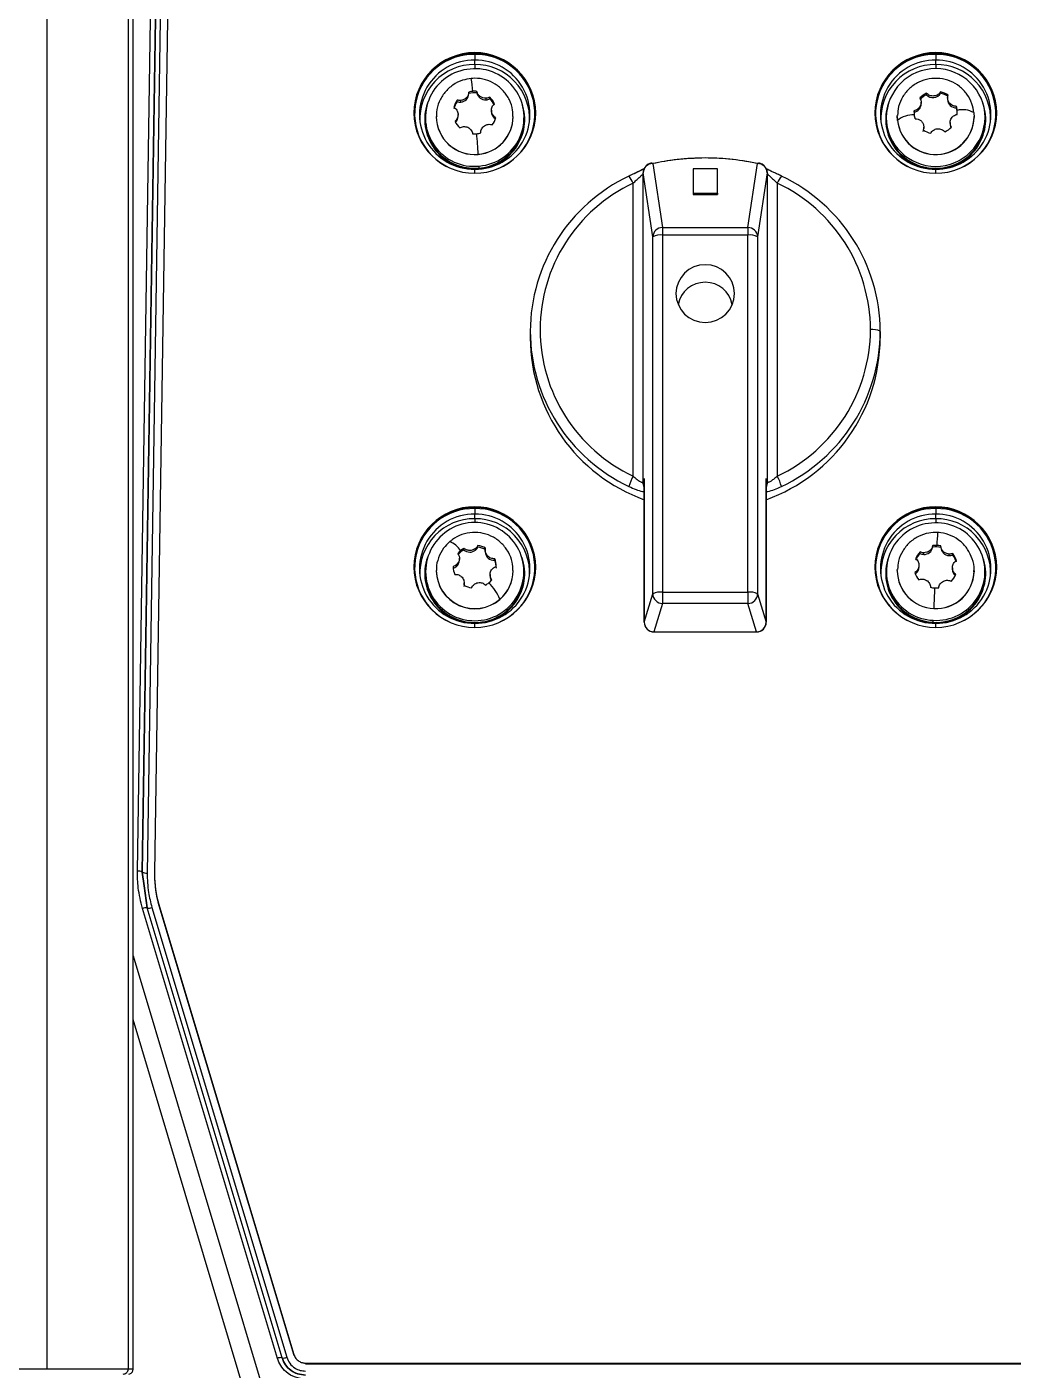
# Model space of a CAD drawing. Header units: millimetres. Extents: x -356 to 237, y 0 to 365.
# Drawn here: x 144.5 to 148.54, y 24.63 to 30.13 of the extents above; entities that cross this region are included whole.
import ezdxf

# ---------------------------------------------------------------- set-up
doc = ezdxf.new("R2010")
doc.units = ezdxf.units.MM

msp = doc.modelspace()

# ---------------------------------------------------------------- linework, layer by layer
at = {"color": 7, "linetype": 'Continuous', "lineweight": 25}
for p, q in [((144.5785, 31.973), (144.5785, 24.633)), ((144.9122, 31.973), (144.9122, 24.633)), ((144.9323, 24.633), (144.9323, 31.973)), ((144.95, 26.6741), (145.0293, 31.8143)), ((145.0493, 31.8106), (144.97, 26.6704)), ((144.97, 26.6703), (145.0493, 31.8104)), ((145.0693, 31.8067), (144.99, 26.6666)), ((145.0993, 31.8095), (145.02, 26.6693)), ((146.3333, 30.0216), (146.3333, 29.9985)), ((148.2233, 30.0216), (148.2233, 29.9985)), ((146.3333, 29.9802), (146.3333, 29.9985)), ((146.3333, 29.9802), (146.3333, 29.9627)), ((148.2233, 29.9802), (148.2233, 29.9985)), ((148.2233, 29.9802), (148.2233, 29.9627)), ((146.3087, 29.8612), (146.3087, 29.8673)), ((146.342, 29.8642), (146.342, 29.8703)), ((146.3801, 29.8357), (146.3801, 29.8423)), ((146.3947, 29.8403), (146.3947, 29.8463)), ((148.1859, 29.8565), (148.1859, 29.8626)), ((148.2436, 29.8623), (148.2436, 29.8684)), ((148.2722, 29.8442), (148.2722, 29.8374)), ((146.2613, 29.8283), (146.2613, 29.8343)), ((146.2765, 29.8264), (146.2765, 29.833)), ((146.4014, 29.7935), (146.4014, 29.7867)), ((148.135, 29.7851), (148.135, 29.7911)), ((148.1638, 29.8193), (148.1638, 29.8261)), ((148.3081, 29.8026), (148.3081, 29.8086)), ((148.3114, 29.7863), (148.3114, 29.7924)), ((146.1305, 29.7631), (146.1305, 29.7549)), ((146.1758, 29.7672), (146.1758, 29.7665)), ((146.2651, 29.7681), (146.2651, 29.7749)), ((146.4907, 29.7665), (146.4907, 29.7672)), ((146.536, 29.7549), (146.536, 29.7631)), ((148.0205, 29.7631), (148.0205, 29.7549)), ((148.0216, 29.7345), (148.0205, 29.7549)), ((148.0216, 29.7345), (148.0216, 29.7427)), ((148.0666, 29.7513), (148.0658, 29.771)), ((148.0658, 29.7672), (148.0658, 29.7665)), ((148.0658, 29.7665), (148.0666, 29.7507)), ((148.0666, 29.7513), (148.0666, 29.7507)), ((148.2828, 29.7423), (148.2828, 29.7355)), ((148.3799, 29.783), (148.3807, 29.7633)), ((148.3808, 29.7665), (148.3808, 29.7672)), ((148.426, 29.7549), (148.426, 29.7631)), ((148.1744, 29.7174), (148.1744, 29.724)), ((146.3476, 29.6127), (146.3476, 29.612)), ((147.0638, 29.5743), (147.1033, 29.3121)), ((147.2783, 29.5972), (147.2783, 29.5992)), ((147.4533, 29.3121), (147.4928, 29.5743)), ((146.3333, 29.5513), (146.3333, 29.5526)), ((146.3333, 29.535), (146.3333, 29.5516)), ((146.3517, 29.556), (146.3517, 29.5642)), ((147.0228, 29.5328), (147.0228, 28.2677)), ((147.0633, 29.2744), (147.0238, 29.5366)), ((147.3283, 29.5522), (147.2283, 29.5522)), ((147.2283, 29.5522), (147.2283, 29.4524)), ((147.3283, 29.4524), (147.3283, 29.5522)), ((147.5327, 29.5366), (147.4932, 29.2744)), ((147.5338, 28.2677), (147.5338, 29.5328)), ((148.2233, 29.5513), (148.2233, 29.5526)), ((148.2233, 29.535), (148.2233, 29.5516)), ((146.9828, 28.2933), (146.9828, 29.4941)), ((147.5737, 29.4941), (147.5737, 28.2933)), ((147.2283, 29.4524), (147.2283, 29.4476)), ((147.2283, 29.4524), (147.3283, 29.4524)), ((147.2283, 29.4476), (147.3283, 29.4476)), ((147.3283, 29.4524), (147.3283, 29.4476)), ((147.1033, 29.3121), (147.4533, 29.3121)), ((147.1033, 29.3121), (147.1033, 29.281)), ((147.4533, 29.3121), (147.4533, 29.281)), ((147.0633, 27.8111), (147.0633, 29.2744)), ((147.1033, 29.281), (147.1033, 27.8177)), ((147.4533, 29.281), (147.1033, 29.281)), ((147.4533, 27.8177), (147.4533, 29.281)), ((147.4932, 29.2744), (147.4932, 27.8111)), ((146.5608, 28.8867), (146.5608, 28.8589)), ((147.9958, 28.8867), (147.9958, 28.8589)), ((147.0282, 28.284), (147.0282, 27.6947)), ((147.0282, 27.6944), (147.0282, 28.2817)), ((147.5283, 27.6947), (147.5283, 28.284)), ((147.5284, 28.2817), (147.5284, 27.6944)), ((146.3333, 28.1603), (146.3333, 28.1372)), ((146.3333, 28.1189), (146.3333, 28.1372)), ((148.2233, 28.1603), (148.2233, 28.1372)), ((148.2233, 28.1189), (148.2233, 28.1372)), ((146.3333, 28.1189), (146.3333, 28.1015)), ((148.2233, 28.1189), (148.2233, 28.1015)), ((146.2889, 27.9917), (146.2889, 27.9977)), ((146.3368, 27.9904), (146.3368, 27.997)), ((146.3459, 28.0025), (146.3459, 28.0085)), ((146.3765, 27.99), (146.3765, 27.9832)), ((148.1593, 27.9765), (148.1593, 27.9825)), ((148.174, 27.9725), (148.174, 27.9791)), ((148.2109, 28.0025), (148.2109, 28.0086)), ((148.2443, 28.0009), (148.2443, 28.0069)), ((148.2779, 27.9674), (148.2779, 27.974)), ((148.293, 27.9699), (148.293, 27.9759)), ((146.2582, 27.9233), (146.2582, 27.9299)), ((146.2704, 27.9496), (146.2704, 27.9564)), ((146.4155, 27.9485), (146.4155, 27.9546)), ((148.1548, 27.9212), (148.1548, 27.928)), ((148.2917, 27.9178), (148.2917, 27.911)), ((146.1305, 27.9018), (146.1305, 27.8936)), ((146.1758, 27.9059), (146.1758, 27.9052)), ((146.3962, 27.8894), (146.3962, 27.8827)), ((146.4907, 27.9052), (146.4907, 27.9059)), ((146.536, 27.8936), (146.536, 27.9018)), ((148.0205, 27.9018), (148.0205, 27.8936)), ((148.0658, 27.9059), (148.0659, 27.9109)), ((148.0658, 27.9059), (148.0658, 27.9052)), ((148.3808, 27.9059), (148.3807, 27.9008)), ((148.3808, 27.9052), (148.3808, 27.9059)), ((148.426, 27.8936), (148.426, 27.9018)), ((146.2901, 27.849), (146.2901, 27.8558)), ((147.0282, 27.6947), (147.0633, 27.8111)), ((147.1033, 27.8177), (147.4533, 27.8177)), ((147.1033, 27.8177), (147.1033, 27.7713)), ((147.4533, 27.8177), (147.4533, 27.7713)), ((147.4932, 27.8111), (147.5283, 27.6947)), ((146.4364, 27.7887), (146.4364, 27.788)), ((146.4661, 27.7427), (146.4661, 27.7509)), ((147.1033, 27.7713), (147.0682, 27.655)), ((147.4533, 27.7713), (147.1033, 27.7713)), ((147.4884, 27.655), (147.4533, 27.7713)), ((148.2154, 27.751), (148.2154, 27.7503)), ((148.2132, 27.6941), (148.2132, 27.7023)), ((146.3333, 27.69), (146.3333, 27.6913)), ((146.3333, 27.6738), (146.3333, 27.6903)), ((147.0682, 27.655), (147.4884, 27.655)), ((147.0682, 27.655), (147.0682, 27.6544)), ((147.0682, 27.6544), (147.4884, 27.6544)), ((147.4884, 27.655), (147.4884, 27.6544)), ((148.2233, 27.69), (148.2233, 27.6913)), ((148.2233, 27.6738), (148.2233, 27.6903)), ((144.97, 26.6704), (144.97, 26.6703)), ((144.97, 26.6704), (144.9778, 26.6145)), ((144.9778, 26.6143), (144.97, 26.6703)), ((145.02, 26.6625), (145.02, 26.659)), ((144.9778, 26.6145), (144.9904, 26.5235)), ((144.9905, 26.5234), (144.9778, 26.6143)), ((145.0384, 26.537), (145.5914, 24.6932)), ((145.0384, 26.537), (145.0384, 26.5336)), ((145.5242, 24.6774), (144.9713, 26.5213)), ((145.5434, 24.6796), (144.9904, 26.5236)), ((145.0096, 26.5255), (145.5626, 24.6816)), ((145.0384, 26.5336), (145.5914, 24.6898)), ((144.9323, 26.3269), (145.4962, 24.4463)), ((145.44, 24.3728), (144.9323, 26.0659)), ((145.5434, 24.6796), (145.5434, 24.6795)), ((145.5914, 24.6932), (145.5914, 24.6898)), ((144.5785, 24.633), (144.411, 24.633)), ((144.9122, 24.633), (144.5785, 24.633)), ((144.9323, 24.633), (144.9122, 24.633)), ((145.6393, 24.6579), (145.6393, 24.6545)), ((145.6393, 24.6579), (149.7711, 24.6579)), ((145.6393, 24.6545), (149.7711, 24.6545))]:
    msp.add_line(p, q, dxfattribs=at)
at = {"color": 7, "linetype": 'Continuous', "lineweight": 25, "flags": 128}
for points in [[(148.135, 29.7851), (148.1348, 29.7809), (148.1347, 29.7804)], [(146.9654, 29.5226), (146.9657, 29.5233), (146.9659, 29.5232)], [(147.5912, 29.5226), (147.5908, 29.5233), (147.5906, 29.5232)], [(147.0228, 28.2677), (147.0258, 28.2769), (147.0282, 28.284)], [(146.2901, 27.849), (146.2901, 27.8488), (146.289, 27.8406)]]:
    msp.add_lwpolyline(points, dxfattribs=at)
at = {"color": 7, "linetype": 'Continuous', "lineweight": 25}
for centre, radius, start, end in [((146.3333, 29.7788), 0.2502, 0.6776, 179.3224), ((146.3333, 29.7753), 0.2502, 0.6776, 179.3224), ((146.3296, 29.7788), 0.2428, 89.1392, 245.0589), ((146.3369, 29.7788), 0.2428, 294.9415, 90.8604), ((148.2233, 29.7788), 0.2502, 0.6783, 179.3217), ((148.2233, 29.7753), 0.2502, 0.6783, 179.3217), ((148.2196, 29.7788), 0.2428, 89.1396, 245.0585), ((148.2269, 29.7788), 0.2428, 294.9419, 90.8611), ((146.3305, 29.7749), 0.2236, 89.2938, 270.7062), ((146.3315, 29.7567), 0.2235, 89.547, 183.1266), ((146.3309, 29.7628), 0.1997, 94.6007, 275.99), ((146.3357, 29.7633), 0.1997, 274.6021, 95.9887), ((146.336, 29.7749), 0.2236, 269.2946, 90.7054), ((146.3356, 29.7573), 0.2229, 356.7244, 90.602), ((148.2205, 29.7749), 0.2236, 89.2946, 270.7054), ((148.2215, 29.7567), 0.2235, 89.547, 183.1266), ((148.2235, 29.7606), 0.2027, 6.4572, 185.0746), ((148.226, 29.7749), 0.2236, 269.2938, 90.7062), ((148.2256, 29.7573), 0.2229, 356.7235, 90.6029), ((145.5694, 29.8093), 0.7582, 4.6184, 8.6333), ((146.2736, 29.8613), 0.0351, 274.7297, 359.8201), ((146.3332, 29.7813), 0.0894, 95.117, 105.8922), ((146.3333, 29.7748), 0.0899, 84.4089, 105.8606), ((146.3333, 29.781), 0.0898, 84.4039, 95.1481), ((146.3767, 29.8708), 0.0353, 190.798, 275.4825), ((146.3769, 29.8713), 0.0358, 275.1195, 299.8108), ((146.3348, 29.783), 0.0871, 24.6723, 46.5899), ((146.3348, 29.777), 0.0871, 24.6723, 46.5899), ((148.2227, 29.7821), 0.0885, 114.5964, 136.2743), ((148.2227, 29.776), 0.0885, 114.5964, 136.2743), ((148.2126, 29.8801), 0.0357, 221.4213, 330.1106), ((148.2235, 29.7815), 0.0892, 55.3923, 76.9633), ((148.2234, 29.7754), 0.0892, 55.4044, 76.9585), ((146.3309, 29.7552), 0.2026, 160.9232, 270.6842), ((146.3313, 29.7833), 0.0867, 143.8904, 165.8728), ((146.3313, 29.7772), 0.0867, 143.8904, 165.8728), ((146.2733, 29.8621), 0.0359, 250.5021, 275.1564), ((146.3357, 29.7552), 0.2026, 269.3156, 19.0784), ((146.4362, 29.7868), 0.0348, 180.1548, 238.0196), ((148.2208, 29.7552), 0.2026, 160.9216, 270.6844), ((148.2203, 29.7835), 0.0857, 174.8612, 185.951), ((148.1288, 29.8195), 0.035, 280.3084, 359.6869), ((148.2257, 29.7552), 0.2026, 269.3143, 19.0783), ((148.3073, 29.8376), 0.0351, 180.3563, 271.3754), ((148.2257, 29.7834), 0.0862, 5.9437, 16.9723), ((148.2257, 29.7774), 0.0862, 5.9437, 16.9723), ((148.3338, 29.701), 0.0941, 60.6286, 103.7791), ((148.2256, 29.7835), 0.0863, 354.9172, 5.9275), ((148.2274, 29.7775), 0.0845, 1.9792, 5.9741), ((146.3333, 29.7847), 0.2502, 180.6772, 359.3228), ((146.3317, 29.7562), 0.2011, 180.3683, 275.7206), ((146.3322, 29.7683), 0.1564, 180.5081, 275.6586), ((146.3322, 29.7677), 0.1564, 180.4295, 275.6592), ((146.3319, 29.7841), 0.0874, 204.7042, 226.558), ((146.2305, 29.7681), 0.0346, 314.1929, 359.9351), ((146.3347, 29.7682), 0.1561, 274.7379, 359.6824), ((146.3349, 29.7674), 0.1559, 274.6774, 359.6647), ((146.3352, 29.7561), 0.2008, 274.7084, 359.6335), ((146.3352, 29.7837), 0.0867, 323.8904, 345.8728), ((148.2233, 29.7847), 0.2502, 180.678, 359.322), ((148.223, 29.7655), 0.2027, 186.4571, 5.0747), ((148.2232, 29.7575), 0.2029, 186.5071, 359.2583), ((148.1339, 29.6655), 0.1091, 89.3484, 128.0914), ((148.2232, 29.7683), 0.1576, 186.4384, 359.3279), ((148.2232, 29.7691), 0.1576, 186.4496, 357.9223), ((148.2209, 29.7835), 0.0863, 185.965, 196.9828), ((148.3172, 29.7355), 0.0344, 180.0004, 203.8684), ((146.3333, 29.7864), 0.0901, 264.4163, 275.1198), ((146.3332, 29.7864), 0.0902, 275.1593, 285.8499), ((144.4341, 29.5121), 1.9161, 3.0114, 5.5266), ((148.1402, 29.7174), 0.0342, 340.524, 0.0522), ((148.2231, 29.7855), 0.0893, 235.405, 256.9571), ((148.2238, 29.7849), 0.0886, 294.611, 316.2691), ((147.0635, 29.5346), 0.0398, 89.6609, 177.0291), ((147.0638, 29.5363), 0.04, 102.3665, 164.6502), ((147.0579, 29.5618), 0.0138, 65.1402, 101.4602), ((147.4986, 29.5618), 0.0138, 78.5398, 114.8598), ((147.493, 29.5346), 0.0398, 2.9846, 90.3321), ((147.4928, 29.5363), 0.04, 15.3498, 77.6335), ((147.2666, 28.8843), 0.7058, 115.2636, 179.7997), ((146.8485, 29.4356), 0.1465, 23.5227, 36.7182), ((147.0608, 29.5329), 0.0381, 161.5891, 180.1664), ((147.0622, 29.5367), 0.0384, 154.8539, 180.078), ((147.4942, 29.5366), 0.0385, 359.9704, 25.1289), ((147.4957, 29.5329), 0.0381, 359.8336, 18.4109), ((147.7088, 29.4352), 0.1473, 143.3364, 156.4521), ((147.2899, 28.8843), 0.7058, 0.2003, 64.7364), ((147.2648, 28.8937), 0.6633, 115.1575, 244.8425), ((147.2893, 28.8914), 0.6665, 0.2001, 64.7366), ((147.103, 29.2723), 0.0398, 89.6678, 177.0223), ((147.4535, 29.2723), 0.0398, 2.9777, 90.3322), ((147.0943, 29.2112), 0.0704, 82.6382, 116.0768), ((147.4623, 29.2112), 0.0704, 63.9206, 97.3644), ((147.2783, 29.0399), 0.12, 0.664, 179.336), ((147.2775, 28.9759), 0.1119, 89.6169, 169.6632), ((147.279, 28.9759), 0.1119, 10.3368, 90.3807), ((147.2783, 29.0427), 0.12, 180.664, 359.336), ((147.2666, 28.8892), 0.7058, 180.2003, 244.7364), ((147.2685, 28.8623), 0.7077, 180.2752, 250.1487), ((147.2884, 28.8621), 0.7073, 289.8285, 359.7476), ((147.2893, 28.896), 0.6665, 295.2634, 359.7999), ((147.2899, 28.8892), 0.7058, 295.2636, 359.7997), ((147.9655, 28.8309), 0.0635, 61.5192, 98.7787), ((147.173, 28.1902), 0.2163, 151.5503, 163.7162), ((147.0622, 28.2677), 0.0394, 180.0033, 210.3561), ((147.4943, 28.2677), 0.0394, 329.6439, 359.9967), ((147.3835, 28.1902), 0.2163, 16.2838, 28.4497), ((146.3333, 27.9175), 0.2502, 0.6776, 179.3224), ((146.3333, 27.9141), 0.2502, 0.6776, 179.3224), ((146.3296, 27.9175), 0.2428, 89.1396, 245.0574), ((146.3305, 27.9136), 0.2236, 89.294, 270.706), ((146.3369, 27.9175), 0.2428, 294.9415, 90.8604), ((146.336, 27.9136), 0.2236, 269.2948, 90.7052), ((148.2233, 27.9175), 0.2502, 0.6783, 179.3217), ((148.2233, 27.9141), 0.2502, 0.6783, 179.3217), ((148.2196, 27.9175), 0.2428, 89.1396, 245.0585), ((148.2205, 27.9136), 0.2236, 89.2948, 270.7052), ((148.2269, 27.9175), 0.2428, 294.9419, 90.8611), ((148.226, 27.9136), 0.2236, 269.294, 90.706), ((146.3315, 27.8954), 0.2235, 89.5474, 183.1268), ((146.3335, 27.902), 0.201, 311.2548, 131.4554), ((146.3356, 27.896), 0.2229, 356.724, 90.6018), ((148.2215, 27.8954), 0.2235, 89.5474, 183.1268), ((148.2208, 27.9019), 0.1997, 86.4015, 267.8067), ((148.2257, 27.9017), 0.1997, 266.402, 87.8063), ((148.2256, 27.896), 0.2229, 356.7232, 90.6027), ((146.333, 27.9015), 0.201, 131.2554, 311.4547), ((146.194, 27.9346), 0.0973, 33.3854, 67.8622), ((149.6285, 27.9473), 1.4022, 175.2952, 177.4636), ((146.3326, 27.915), 0.0882, 119.6323, 141.35), ((146.3322, 27.9214), 0.0877, 130.4769, 141.382), ((146.3327, 27.9207), 0.0886, 119.6516, 130.4852), ((146.3136, 28.0176), 0.0358, 226.5178, 310.3736), ((146.3141, 28.0169), 0.0349, 310.4525, 335.549), ((146.3333, 27.9198), 0.0896, 60.4418, 81.9375), ((146.3333, 27.9138), 0.0895, 60.4354, 81.944), ((146.4116, 27.9835), 0.0352, 180.4285, 276.3608), ((148.2217, 27.9218), 0.0871, 135.7913, 157.7026), ((148.2217, 27.9157), 0.0871, 135.7969, 157.7015), ((148.1758, 28.0082), 0.0358, 242.5301, 267.2077), ((148.176, 28.0077), 0.0353, 266.8271, 351.6037), ((148.2233, 27.9194), 0.09, 87.1927, 97.9122), ((148.2233, 27.9135), 0.0899, 76.4615, 97.9188), ((148.2233, 27.9197), 0.0897, 76.4521, 87.1972), ((148.2794, 28.0025), 0.0351, 182.5973, 267.5829), ((148.2797, 28.0032), 0.0359, 267.1819, 291.8294), ((148.2252, 27.922), 0.0867, 16.5168, 38.501), ((148.2251, 27.9159), 0.0868, 16.5259, 38.4919), ((146.3333, 27.9234), 0.2502, 180.6771, 359.3229), ((146.3309, 27.8939), 0.2026, 160.9232, 270.6842), ((146.2351, 27.9503), 0.0356, 285.6588, 310.4479), ((146.3309, 27.9222), 0.0862, 180.0602, 202.1119), ((146.2357, 27.9497), 0.0347, 310.3668, 359.8824), ((146.3357, 27.8939), 0.2026, 269.3156, 19.0784), ((146.3358, 27.9222), 0.086, 0.0332, 22.1389), ((146.3359, 27.9161), 0.086, 0.0321, 22.1399), ((148.2233, 27.9235), 0.2502, 180.6778, 359.3222), ((148.2208, 27.8939), 0.2026, 160.9216, 270.6844), ((148.1201, 27.9213), 0.0347, 304.7448, 359.8863), ((148.2257, 27.8939), 0.2026, 269.3143, 19.0783), ((146.3334, 27.8962), 0.2029, 180.7347, 310.8452), ((146.3333, 27.9079), 0.1576, 180.7243, 310.8551), ((146.3333, 27.9072), 0.1576, 180.7252, 310.8542), ((146.3342, 27.9231), 0.0879, 310.491, 321.3791), ((146.4306, 27.8827), 0.0344, 179.9998, 209.706), ((146.3367, 27.9061), 0.154, 310.3347, 359.9173), ((146.3367, 27.9054), 0.154, 310.3347, 359.9199), ((146.3378, 27.8938), 0.1982, 310.3257, 359.9289), ((148.2215, 27.895), 0.201, 180.3996, 267.6248), ((148.2218, 27.9069), 0.156, 180.3675, 267.6566), ((148.222, 27.9064), 0.1562, 180.4307, 267.5934), ((148.2214, 27.9224), 0.0868, 196.5165, 218.487), ((148.2246, 27.8953), 0.2015, 266.7589, 359.5135), ((148.2245, 27.9063), 0.1563, 266.6737, 359.5991), ((148.2245, 27.9071), 0.1563, 266.6905, 357.7143), ((148.2247, 27.9227), 0.0872, 315.8058, 337.6881), ((148.3264, 27.9111), 0.0346, 180.0983, 228.5658), ((146.3332, 27.9244), 0.0894, 240.4217, 261.9576), ((146.3338, 27.9237), 0.0886, 299.6362, 310.469), ((146.2185, 27.692), 0.2384, 23.9253, 43.5466), ((147.0943, 27.7479), 0.0704, 82.6382, 116.0768), ((147.1034, 27.8114), 0.0401, 180.4892, 269.7841), ((147.4623, 27.7479), 0.0704, 63.9206, 97.3644), ((147.4531, 27.8114), 0.0401, 270.2159, 359.5108), ((148.2233, 27.9249), 0.0899, 256.475, 267.1946), ((151.6968, 27.6512), 3.4828, 176.9743, 178.3585), ((148.2233, 27.9247), 0.0898, 267.1811, 277.9238), ((147.0683, 27.6951), 0.0401, 180.4819, 269.788), ((147.0293, 27.6944), 0.00117, 162.1505, 180.2461), ((147.0682, 27.6944), 0.04, 179.9982, 270.0018), ((147.4882, 27.6951), 0.0401, 270.2187, 359.5046), ((147.4884, 27.6944), 0.04, 269.9982, 0.0018), ((147.5272, 27.6944), 0.00122, 359.44, 16.7167), ((144.9543, 26.6412), 0.0332, 61.6304, 97.3448), ((144.9858, 26.6994), 0.0331, 241.6159, 277.3463), ((145.3805, 26.6631), 0.3605, 179.0255, 180.0977), ((145.4567, 26.6625), 0.4367, 180.003, 196.703), ((145.4567, 26.6591), 0.4367, 180.0026, 196.7037), ((144.9842, 26.4939), 0.0303, 78.2001, 115.3238), ((144.996, 26.556), 0.0333, 260.6395, 294.128), ((145.5372, 24.65), 0.0303, 78.1924, 115.3315), ((145.5496, 24.709), 0.0303, 258.2001, 295.3238), ((144.8922, 24.6329), 0.02, 270.1033, 0.1189)]:
    msp.add_arc(centre, radius, start, end, dxfattribs=at)
for points, knots in [([(146.3191, 29.9231), (146.307, 29.9212), (146.2803, 29.917), (146.2425, 29.8975), (146.2092, 29.8672), (146.1866, 29.8287), (146.1756, 29.7938), (146.1769, 29.7729), (146.1773, 29.7668)], [0, 0, 0, 0, 0.157234, 0.348364, 0.539685, 0.730668, 0.921094, 1, 1, 1, 1]), ([(146.4892, 29.7675), (146.4894, 29.7761), (146.4898, 29.7995), (146.4767, 29.836), (146.4523, 29.8729), (146.418, 29.9016), (146.3773, 29.9196), (146.3431, 29.9246), (146.3237, 29.9234), (146.3191, 29.9231)], [0, 0, 0, 0, 0.099136, 0.268399, 0.437471, 0.606672, 0.776262, 0.946426, 1, 1, 1, 1]), ([(148.3799, 29.7833), (148.3778, 29.7955), (148.3731, 29.8221), (148.353, 29.8594), (148.3223, 29.8916), (148.2838, 29.914), (148.2404, 29.9249), (148.1956, 29.9234), (148.1529, 29.9096), (148.1155, 29.8843), (148.0872, 29.8497), (148.0694, 29.8107), (148.0675, 29.7835), (148.0667, 29.7711)], [0, 0, 0, 0, 0.078317, 0.171339, 0.264437, 0.357698, 0.451247, 0.545106, 0.639205, 0.733378, 0.827469, 0.921329, 1, 1, 1, 1]), ([(146.3087, 29.8673), (146.3082, 29.8632), (146.3073, 29.8548), (146.3, 29.8439), (146.2895, 29.8357), (146.2808, 29.8339), (146.2765, 29.833)], [0, 0, 0, 0, 0.237942, 0.487947, 0.743264, 1, 1, 1, 1]), ([(146.3801, 29.8423), (146.3757, 29.8424), (146.3668, 29.8427), (146.355, 29.8489), (146.3458, 29.8583), (146.3433, 29.8663), (146.342, 29.8703)], [0, 0, 0, 0, 0.255862, 0.511182, 0.76149, 1, 1, 1, 1]), ([(146.3947, 29.8463), (146.3924, 29.8453), (146.3878, 29.8432), (146.3827, 29.8426), (146.3801, 29.8423)], [0, 0, 0, 0, 0.483016, 1, 1, 1, 1]), ([(148.1588, 29.8433), (148.1599, 29.8412), (148.1624, 29.8369), (148.1632, 29.832), (148.1636, 29.8295)], [0, 0, 0, 0, 0.483844, 1, 1, 1, 1]), ([(148.2436, 29.8684), (148.2421, 29.8663), (148.239, 29.8618), (148.2326, 29.8568), (148.2249, 29.853), (148.2163, 29.851), (148.2075, 29.8512), (148.1992, 29.8534), (148.1918, 29.857), (148.1878, 29.8608), (148.1859, 29.8626)], [0, 0, 0, 0, 0.11644, 0.243288, 0.361284, 0.498567, 0.636013, 0.754572, 0.882375, 1, 1, 1, 1]), ([(148.3081, 29.8086), (148.3054, 29.8089), (148.2998, 29.8094), (148.2919, 29.8124), (148.2847, 29.8171), (148.2786, 29.8235), (148.2743, 29.8311), (148.2722, 29.8393), (148.2719, 29.8473), (148.2734, 29.8524), (148.2741, 29.8549)], [0, 0, 0, 0, 0.122494, 0.253218, 0.372449, 0.509199, 0.644581, 0.760471, 0.885002, 1, 1, 1, 1]), ([(146.2473, 29.8044), (146.2495, 29.8031), (146.2542, 29.8003), (146.2595, 29.7941), (146.2634, 29.7866), (146.2654, 29.7781), (146.265, 29.7693), (146.2626, 29.761), (146.2585, 29.7536), (146.2545, 29.7495), (146.2526, 29.7475)], [0, 0, 0, 0, 0.117426, 0.242739, 0.358271, 0.492435, 0.627433, 0.745508, 0.875992, 1, 1, 1, 1]), ([(146.2765, 29.833), (146.2739, 29.8328), (146.2687, 29.8325), (146.2637, 29.8338), (146.2613, 29.8343)], [0, 0, 0, 0, 0.515874, 1, 1, 1, 1]), ([(146.4193, 29.7625), (146.417, 29.7641), (146.4123, 29.7674), (146.407, 29.774), (146.4031, 29.7817), (146.4012, 29.7903), (146.4015, 29.799), (146.4039, 29.807), (146.408, 29.8141), (146.412, 29.8177), (146.414, 29.8194)], [0, 0, 0, 0, 0.123904, 0.254601, 0.373027, 0.508444, 0.642772, 0.758264, 0.883283, 1, 1, 1, 1]), ([(148.1636, 29.8295), (148.1636, 29.8252), (148.1635, 29.8165), (148.1572, 29.8046), (148.1475, 29.7954), (148.1392, 29.7926), (148.135, 29.7911)], [0, 0, 0, 0, 0.245982, 0.496296, 0.749235, 1, 1, 1, 1]), ([(146.3578, 29.6997), (146.358, 29.7024), (146.3584, 29.7082), (146.3613, 29.7161), (146.3661, 29.7234), (146.3726, 29.7293), (146.3804, 29.7334), (146.3888, 29.7353), (146.3973, 29.7352), (146.4026, 29.7335), (146.4052, 29.7326)], [0, 0, 0, 0, 0.122717, 0.251289, 0.367839, 0.501906, 0.635935, 0.75209, 0.879343, 1, 1, 1, 1]), ([(148.1384, 29.7583), (148.1428, 29.7581), (148.1514, 29.7577), (148.1629, 29.7509), (148.1714, 29.7405), (148.1733, 29.7319), (148.1742, 29.7276)], [0, 0, 0, 0, 0.246501, 0.496589, 0.747719, 1, 1, 1, 1]), ([(148.2878, 29.7237), (148.2865, 29.7262), (148.284, 29.7313), (148.2826, 29.7397), (148.2829, 29.7483), (148.2855, 29.7567), (148.2901, 29.7641), (148.2963, 29.77), (148.3035, 29.7741), (148.3089, 29.7753), (148.3115, 29.7758)], [0, 0, 0, 0, 0.123661, 0.253346, 0.37066, 0.505124, 0.639063, 0.754847, 0.881104, 1, 1, 1, 1]), ([(146.2718, 29.7206), (146.2743, 29.7219), (146.2793, 29.7246), (146.2876, 29.7262), (146.2962, 29.7258), (146.3047, 29.7232), (146.3122, 29.7185), (146.3182, 29.7122), (146.3225, 29.705), (146.3239, 29.6994), (146.3245, 29.6967)], [0, 0, 0, 0, 0.120943, 0.248368, 0.364644, 0.498681, 0.632705, 0.749236, 0.877564, 1, 1, 1, 1]), ([(148.1742, 29.7276), (148.1743, 29.7249), (148.1745, 29.7196), (148.1731, 29.7145), (148.1724, 29.712)], [0, 0, 0, 0, 0.509507, 1, 1, 1, 1]), ([(148.203, 29.6986), (148.2044, 29.7009), (148.2075, 29.7058), (148.2139, 29.7113), (148.2216, 29.7153), (148.2302, 29.7174), (148.2391, 29.7171), (148.2474, 29.7147), (148.2548, 29.7106), (148.2588, 29.7064), (148.2607, 29.7044)], [0, 0, 0, 0, 0.121853, 0.249757, 0.366138, 0.500161, 0.634219, 0.750581, 0.878401, 1, 1, 1, 1]), ([(147.0606, 29.5752), (147.0949, 29.5818), (147.1668, 29.5957), (147.24, 29.5976), (147.2783, 29.5986)], [0, 0, 0, 0, 0.476516, 1, 1, 1, 1]), ([(147.2783, 29.5972), (147.2376, 29.596), (147.1655, 29.5939), (147.0946, 29.5803), (147.0638, 29.5743)], [0, 0, 0, 0, 0.563838, 1, 1, 1, 1]), ([(147.2783, 29.5986), (147.3166, 29.5976), (147.3898, 29.5957), (147.4616, 29.5818), (147.4959, 29.5752)], [0, 0, 0, 0, 0.523484, 1, 1, 1, 1]), ([(147.4928, 29.5743), (147.4533, 29.5817), (147.3823, 29.5948), (147.3102, 29.5965), (147.2783, 29.5972)], [0, 0, 0, 0, 0.5566, 1, 1, 1, 1]), ([(147.0256, 29.5498), (147.0255, 29.5499), (147.0245, 29.551), (147.0202, 29.5477), (147.0134, 29.5457), (147.0014, 29.5395), (146.9853, 29.5323), (146.9728, 29.5265), (146.9659, 29.5232)], [0, 0, 0, 0, 0.007306, 0.061845, 0.179745, 0.37526, 0.65193, 1, 1, 1, 1]), ([(146.9828, 29.4941), (146.9871, 29.4981), (146.9954, 29.506), (147.0059, 29.5154), (147.0136, 29.5223), (147.0181, 29.5267), (147.0213, 29.5299), (147.0224, 29.532), (147.0228, 29.5328)], [0, 0, 0, 0, 0.315433, 0.616793, 0.759163, 0.872091, 0.952731, 1, 1, 1, 1]), ([(147.027, 29.553), (147.0251, 29.552), (147.0145, 29.5462), (147.0018, 29.5401), (146.991, 29.5349), (146.9892, 29.534)], [0, 0, 0, 0, 0.1513739, 0.8573087, 1, 1, 1, 1]), ([(147.0238, 29.5366), (147.0236, 29.5359), (147.0233, 29.5346), (147.0229, 29.5334), (147.0228, 29.5328)], [0, 0, 0, 0, 0.5602274, 1, 1, 1, 1]), ([(147.5519, 29.5416), (147.5462, 29.5444), (147.5387, 29.548), (147.5313, 29.552), (147.5295, 29.5531)], [0, 0, 0, 0, 0.745806, 1, 1, 1, 1]), ([(147.5906, 29.5232), (147.5851, 29.5258), (147.5747, 29.5308), (147.5603, 29.5376), (147.5485, 29.5434), (147.5399, 29.547), (147.5346, 29.5501), (147.5319, 29.5499), (147.5312, 29.5499)], [0, 0, 0, 0, 0.279935, 0.529143, 0.73228, 0.879252, 0.967305, 1, 1, 1, 1]), ([(147.5338, 29.5328), (147.5336, 29.5335), (147.5332, 29.5348), (147.5329, 29.5361), (147.5327, 29.5366)], [0, 0, 0, 0, 0.560402, 1, 1, 1, 1]), ([(147.5338, 29.5328), (147.5342, 29.532), (147.5353, 29.5299), (147.5385, 29.5267), (147.5429, 29.5224), (147.5506, 29.5154), (147.5611, 29.506), (147.5694, 29.4981), (147.5737, 29.4941)], [0, 0, 0, 0, 0.047159, 0.127508, 0.24002, 0.381946, 0.68361, 1, 1, 1, 1]), ([(146.9654, 28.2509), (146.9751, 28.2466), (146.9933, 28.2385), (147.0145, 28.2316), (147.0259, 28.2295), (147.0282, 28.2291)], [0, 0, 0, 0, 0.47855, 0.897541, 1, 1, 1, 1]), ([(146.9828, 28.2933), (146.987, 28.2894), (146.995, 28.2821), (147.0056, 28.2745), (147.0135, 28.2699), (147.0178, 28.2681), (147.021, 28.2668), (147.0223, 28.2675), (147.0228, 28.2677)], [0, 0, 0, 0, 0.353577, 0.669216, 0.807321, 0.908375, 0.970891, 1, 1, 1, 1]), ([(147.0282, 28.284), (147.0282, 28.2836), (147.0282, 28.2828), (147.0282, 28.282), (147.0282, 28.2817)], [0, 0, 0, 0, 0.560063, 1, 1, 1, 1]), ([(147.5283, 28.284), (147.5293, 28.281), (147.5312, 28.2756), (147.533, 28.2701), (147.5338, 28.2677)], [0, 0, 0, 0, 0.56068, 1, 1, 1, 1]), ([(147.5283, 28.284), (147.5283, 28.2836), (147.5284, 28.2828), (147.5284, 28.282), (147.5284, 28.2817)], [0, 0, 0, 0, 0.560034, 1, 1, 1, 1]), ([(147.5284, 28.2291), (147.5306, 28.2296), (147.5421, 28.2316), (147.5633, 28.2385), (147.5815, 28.2466), (147.5912, 28.2509)], [0, 0, 0, 0, 0.103758, 0.522732, 1, 1, 1, 1]), ([(147.5737, 28.2933), (147.5695, 28.2894), (147.5615, 28.2821), (147.5509, 28.2746), (147.5431, 28.2699), (147.5387, 28.2682), (147.5356, 28.2668), (147.5342, 28.2675), (147.5338, 28.2677)], [0, 0, 0, 0, 0.352477, 0.667881, 0.806598, 0.908065, 0.970802, 1, 1, 1, 1]), ([(146.2307, 28.0247), (146.2219, 28.0161), (146.2024, 27.9971), (146.1838, 27.9593), (146.1747, 27.9269), (146.1765, 27.9091), (146.1768, 27.9059)], [0, 0, 0, 0, 0.272852, 0.601381, 0.929384, 1, 1, 1, 1]), ([(146.4897, 27.9059), (146.4894, 27.9174), (146.4886, 27.9437), (146.4728, 27.9823), (146.4464, 28.0179), (146.4106, 28.0446), (146.3689, 28.0605), (146.3243, 28.0643), (146.2803, 28.0555), (146.2493, 28.0398), (146.2343, 28.0276), (146.2307, 28.0247)], [0, 0, 0, 0, 0.096674, 0.219709, 0.342641, 0.465708, 0.589102, 0.712908, 0.837075, 0.961452, 1, 1, 1, 1]), ([(148.231, 28.0623), (148.2188, 28.062), (148.1918, 28.0615), (148.1516, 28.0475), (148.1145, 28.0222), (148.0865, 27.9872), (148.0693, 27.949), (148.0677, 27.9226), (148.067, 27.9111)], [0, 0, 0, 0, 0.1469101, 0.3254562, 0.5043435, 0.6830493, 0.8613147, 1, 1, 1, 1]), ([(148.3796, 27.9007), (148.38, 27.9039), (148.3825, 27.9216), (148.3746, 27.9543), (148.3559, 27.9943), (148.3259, 28.0274), (148.2881, 28.0508), (148.2549, 28.0605), (148.2356, 28.0619), (148.231, 28.0623)], [0, 0, 0, 0, 0.039795, 0.220519, 0.400905, 0.581268, 0.761912, 0.943098, 1, 1, 1, 1]), ([(146.2637, 27.9761), (146.2658, 27.9726), (146.2702, 27.9654), (146.2709, 27.9523), (146.2672, 27.9396), (146.2612, 27.9331), (146.2582, 27.9299)], [0, 0, 0, 0, 0.2401, 0.489292, 0.743146, 1, 1, 1, 1]), ([(146.3368, 27.997), (146.3331, 27.9945), (146.3258, 27.9897), (146.3125, 27.9879), (146.2994, 27.9903), (146.2924, 27.9953), (146.2889, 27.9977)], [0, 0, 0, 0, 0.251152, 0.505268, 0.757452, 1, 1, 1, 1]), ([(146.3459, 28.0085), (146.3447, 28.0064), (146.3423, 28.0021), (146.3387, 27.9987), (146.3368, 27.997)], [0, 0, 0, 0, 0.4812434, 1, 1, 1, 1]), ([(146.4155, 27.9546), (146.4128, 27.9546), (146.4072, 27.9547), (146.3991, 27.957), (146.3915, 27.961), (146.3848, 27.9669), (146.3799, 27.9741), (146.3771, 27.982), (146.376, 27.99), (146.377, 27.9952), (146.3775, 27.9978)], [0, 0, 0, 0, 0.122046, 0.25261, 0.371921, 0.508792, 0.644419, 0.760471, 0.885086, 1, 1, 1, 1]), ([(148.174, 27.9791), (148.1714, 27.9793), (148.1663, 27.9797), (148.1616, 27.9816), (148.1593, 27.9825)], [0, 0, 0, 0, 0.516802, 1, 1, 1, 1]), ([(148.2109, 28.0086), (148.2098, 28.0046), (148.2076, 27.9964), (148.1989, 27.9867), (148.1873, 27.98), (148.1785, 27.9794), (148.174, 27.9791)], [0, 0, 0, 0, 0.238139, 0.488573, 0.743972, 1, 1, 1, 1]), ([(148.2779, 27.974), (148.2736, 27.9747), (148.2648, 27.9762), (148.254, 27.9839), (148.2463, 27.9945), (148.2449, 28.0029), (148.2443, 28.0069)], [0, 0, 0, 0, 0.256547, 0.511857, 0.761803, 1, 1, 1, 1]), ([(148.293, 27.9759), (148.2907, 27.9752), (148.2857, 27.9738), (148.2806, 27.9739), (148.2779, 27.974)], [0, 0, 0, 0, 0.483578, 1, 1, 1, 1]), ([(146.2582, 27.9299), (146.2561, 27.9282), (146.2519, 27.925), (146.2471, 27.9231), (146.2447, 27.9221)], [0, 0, 0, 0, 0.512508, 1, 1, 1, 1]), ([(146.4029, 27.8682), (146.4014, 27.8706), (146.3985, 27.8755), (146.3963, 27.8837), (146.3959, 27.8923), (146.3977, 27.9009), (146.4017, 27.9087), (146.4073, 27.9151), (146.414, 27.9199), (146.4193, 27.9215), (146.4219, 27.9222)], [0, 0, 0, 0, 0.123754, 0.253661, 0.371173, 0.50577, 0.639734, 0.755437, 0.88143, 1, 1, 1, 1]), ([(148.1411, 27.9548), (148.1431, 27.9532), (148.1474, 27.9497), (148.1517, 27.9429), (148.1545, 27.9349), (148.1551, 27.9262), (148.1536, 27.9176), (148.15, 27.9097), (148.145, 27.9029), (148.1404, 27.8995), (148.1382, 27.8978)], [0, 0, 0, 0, 0.116801, 0.241821, 0.357311, 0.491603, 0.626941, 0.745288, 0.876, 1, 1, 1, 1]), ([(148.3054, 27.8896), (148.3034, 27.8915), (148.2992, 27.8954), (148.2949, 27.9026), (148.2921, 27.9108), (148.2914, 27.9195), (148.293, 27.9281), (148.2965, 27.9358), (148.3015, 27.9422), (148.3061, 27.9452), (148.3083, 27.9466)], [0, 0, 0, 0, 0.123983, 0.254451, 0.37258, 0.507671, 0.641819, 0.757365, 0.882643, 1, 1, 1, 1]), ([(146.251, 27.8898), (146.2537, 27.89), (146.2593, 27.8905), (146.2674, 27.8885), (146.2751, 27.8847), (146.2817, 27.8789), (146.2866, 27.8716), (146.2895, 27.8634), (146.2905, 27.855), (146.2895, 27.8494), (146.289, 27.8466)], [0, 0, 0, 0, 0.119893, 0.246675, 0.362661, 0.496665, 0.630809, 0.747692, 0.876757, 1, 1, 1, 1]), ([(148.1535, 27.8684), (148.1561, 27.8694), (148.1614, 27.8714), (148.1698, 27.8718), (148.1783, 27.8702), (148.1863, 27.8665), (148.193, 27.8608), (148.1981, 27.8538), (148.2014, 27.8459), (148.2019, 27.8402), (148.2022, 27.8374)], [0, 0, 0, 0, 0.120664, 0.247905, 0.36411, 0.498124, 0.632137, 0.748719, 0.877285, 1, 1, 1, 1]), ([(148.2357, 27.8358), (148.2362, 27.8385), (148.2373, 27.8442), (148.2413, 27.8516), (148.2471, 27.8581), (148.2544, 27.8631), (148.2627, 27.8661), (148.2714, 27.8668), (148.2797, 27.8656), (148.2848, 27.8631), (148.2873, 27.8619)], [0, 0, 0, 0, 0.122442, 0.25077, 0.367235, 0.501309, 0.635317, 0.751623, 0.879017, 1, 1, 1, 1]), ([(146.3206, 27.8358), (146.3219, 27.8383), (146.3245, 27.8434), (146.3304, 27.8495), (146.3378, 27.8542), (146.3462, 27.8569), (146.355, 27.8575), (146.3636, 27.8558), (146.3713, 27.8523), (146.3755, 27.8485), (146.3776, 27.8467)], [0, 0, 0, 0, 0.121933, 0.249973, 0.366312, 0.500417, 0.634472, 0.750863, 0.87858, 1, 1, 1, 1]), ([(144.9713, 26.5213), (144.9641, 26.5494), (144.9514, 26.5996), (144.9505, 26.6514), (144.95, 26.6741)], [0, 0, 0, 0, 0.560148, 1, 1, 1, 1]), ([(144.99, 26.6666), (144.9908, 26.6398), (144.9921, 26.592), (145.0043, 26.5459), (145.0096, 26.5255)], [0, 0, 0, 0, 0.5598379, 1, 1, 1, 1]), ([(145.6393, 24.5927), (145.6252, 24.5941), (145.5964, 24.597), (145.5612, 24.6185), (145.5363, 24.6464), (145.5282, 24.6672), (145.5242, 24.6774)], [0, 0, 0, 0, 0.275055, 0.563665, 0.787887, 1, 1, 1, 1]), ([(145.5434, 24.6795), (145.5475, 24.6695), (145.5555, 24.6498), (145.5786, 24.6273), (145.607, 24.612), (145.6284, 24.61), (145.6393, 24.6089)], [0, 0, 0, 0, 0.252761, 0.497861, 0.744114, 1, 1, 1, 1]), ([(145.6393, 24.6088), (145.6286, 24.6098), (145.6072, 24.6118), (145.5786, 24.6272), (145.5554, 24.6498), (145.5474, 24.6696), (145.5434, 24.6794)], [0, 0, 0, 0, 0.251366, 0.502008, 0.751517, 1, 1, 1, 1]), ([(145.5626, 24.6816), (145.5662, 24.673), (145.5735, 24.6553), (145.5942, 24.6373), (145.617, 24.6269), (145.632, 24.6257), (145.6393, 24.6251)], [0, 0, 0, 0, 0.271855, 0.559585, 0.785202, 1, 1, 1, 1]), ([(145.5914, 24.6932), (145.5937, 24.6877), (145.5983, 24.6767), (145.6111, 24.6656), (145.6251, 24.6591), (145.6345, 24.6583), (145.6393, 24.6579)], [0, 0, 0, 0, 0.280832, 0.556552, 0.775295, 1, 1, 1, 1]), ([(144.9155, 24.613), (144.92, 24.6143), (144.9258, 24.616), (144.9296, 24.622), (144.9312, 24.6256), (144.9321, 24.6293), (144.9322, 24.6318), (144.9323, 24.633)], [0, 0, 0, 0, 0.464474, 0.600304, 0.737392, 0.871855, 1, 1, 1, 1])]:
    msp.add_open_spline(points, degree=3, knots=knots, dxfattribs=at)

doc.saveas('drawing.dxf')
